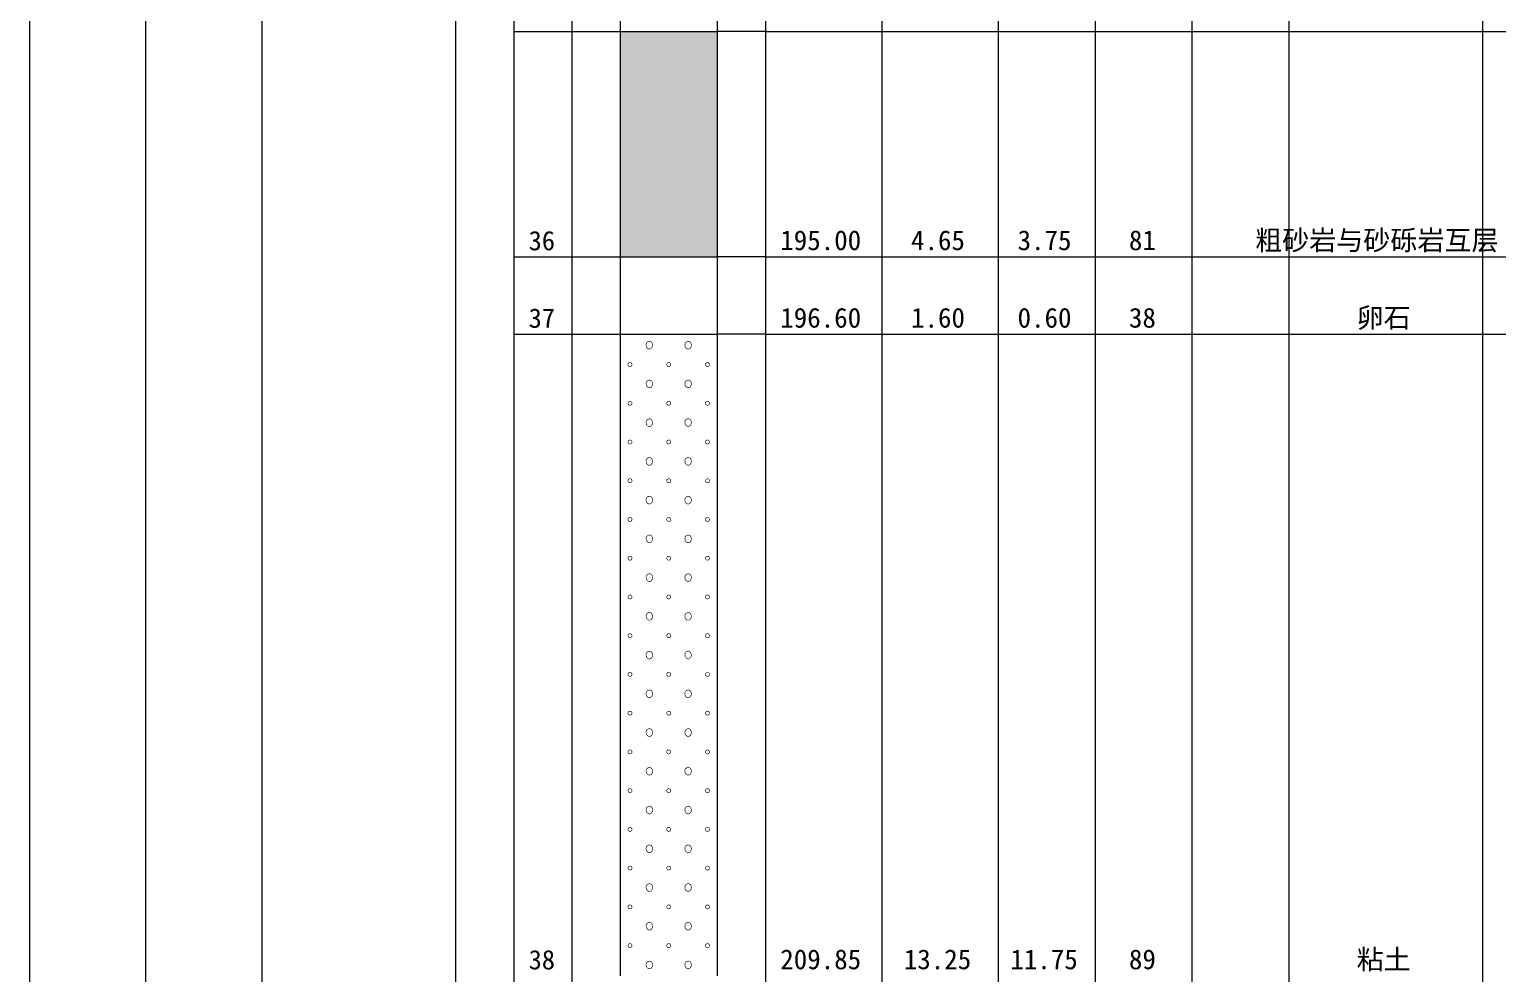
# Model space of a CAD drawing. Header units: inches. Extents: x -27 to 109, y -598 to 26.
# Drawn here: x 5.88 to 36.19, y -208.91 to -189.41 of the extents above; entities that cross this region are included whole.
import ezdxf

# ---------------------------------------------------------------- set-up
doc = ezdxf.new("R2010")
doc.units = ezdxf.units.IN
doc.header["$MEASUREMENT"] = 0
doc.layers.get('0').update_dxf_attribs({"lineweight": 0})
doc.styles.add('宋体', font='')
doc.styles.get('宋体').set_extended_font_data('宋体')

# ---------------------------------------------------------------- blocks, each defined once
blk = doc.blocks.new('lr_block_32')
at = {"color": 7, "const_width": 0.0133}
for points in [[(18.748, -195.929), (18.746, -195.912), (18.742, -195.894), (18.735, -195.881), (18.726, -195.868), (18.711, -195.856), (18.682, -195.848), (18.658, -195.856), (18.641, -195.865), (18.629, -195.877), (18.618, -195.894), (18.614, -195.912), (18.615, -195.929), (18.616, -195.946), (18.621, -195.964), (18.631, -195.98), (18.652, -196), (18.672, -196.008), (18.692, -196.008), (18.699, -196.006), (18.717, -195.997), (18.732, -195.98), (18.742, -195.962), (18.746, -195.946), (18.748, -195.929)], [(19.548, -195.929), (19.546, -195.912), (19.542, -195.894), (19.535, -195.881), (19.526, -195.868), (19.511, -195.856), (19.482, -195.848), (19.458, -195.856), (19.441, -195.865), (19.429, -195.877), (19.418, -195.894), (19.414, -195.912), (19.415, -195.929), (19.416, -195.946), (19.421, -195.964), (19.431, -195.98), (19.452, -196), (19.472, -196.008), (19.492, -196.008), (19.499, -196.006), (19.517, -195.997), (19.532, -195.98), (19.542, -195.962), (19.546, -195.946), (19.548, -195.929)], [(18.323, -196.329), (18.321, -196.318), (18.317, -196.308), (18.311, -196.3), (18.302, -196.293), (18.292, -196.289), (18.282, -196.288), (18.271, -196.289), (18.261, -196.293), (18.253, -196.3), (18.246, -196.308), (18.242, -196.318), (18.241, -196.329), (18.242, -196.339), (18.246, -196.349), (18.253, -196.358), (18.261, -196.364), (18.271, -196.368), (18.282, -196.37), (18.292, -196.368), (18.302, -196.364), (18.311, -196.358), (18.317, -196.349), (18.321, -196.339), (18.323, -196.329)], [(19.123, -196.329), (19.121, -196.318), (19.117, -196.308), (19.111, -196.3), (19.102, -196.293), (19.092, -196.289), (19.082, -196.288), (19.071, -196.289), (19.061, -196.293), (19.053, -196.3), (19.046, -196.308), (19.042, -196.318), (19.041, -196.329), (19.042, -196.339), (19.046, -196.349), (19.053, -196.358), (19.061, -196.364), (19.071, -196.368), (19.082, -196.37), (19.092, -196.368), (19.102, -196.364), (19.111, -196.358), (19.117, -196.349), (19.121, -196.339), (19.123, -196.329)], [(19.923, -196.329), (19.921, -196.318), (19.917, -196.308), (19.911, -196.3), (19.902, -196.293), (19.892, -196.289), (19.882, -196.288), (19.871, -196.289), (19.861, -196.293), (19.853, -196.3), (19.846, -196.308), (19.842, -196.318), (19.841, -196.329), (19.842, -196.339), (19.846, -196.349), (19.853, -196.358), (19.861, -196.364), (19.871, -196.368), (19.882, -196.37), (19.892, -196.368), (19.902, -196.364), (19.911, -196.358), (19.917, -196.349), (19.921, -196.339), (19.923, -196.329)], [(18.748, -196.729), (18.746, -196.712), (18.742, -196.694), (18.735, -196.681), (18.726, -196.668), (18.711, -196.656), (18.682, -196.648), (18.658, -196.656), (18.641, -196.665), (18.629, -196.677), (18.618, -196.694), (18.614, -196.712), (18.615, -196.729), (18.616, -196.746), (18.621, -196.764), (18.631, -196.78), (18.652, -196.8), (18.672, -196.808), (18.692, -196.808), (18.699, -196.806), (18.717, -196.797), (18.732, -196.78), (18.742, -196.762), (18.746, -196.746), (18.748, -196.729)], [(19.548, -196.729), (19.546, -196.712), (19.542, -196.694), (19.535, -196.681), (19.526, -196.668), (19.511, -196.656), (19.482, -196.648), (19.458, -196.656), (19.441, -196.665), (19.429, -196.677), (19.418, -196.694), (19.414, -196.712), (19.415, -196.729), (19.416, -196.746), (19.421, -196.764), (19.431, -196.78), (19.452, -196.8), (19.472, -196.808), (19.492, -196.808), (19.499, -196.806), (19.517, -196.797), (19.532, -196.78), (19.542, -196.762), (19.546, -196.746), (19.548, -196.729)], [(18.323, -197.129), (18.321, -197.118), (18.317, -197.108), (18.311, -197.1), (18.302, -197.093), (18.292, -197.089), (18.282, -197.088), (18.271, -197.089), (18.261, -197.093), (18.253, -197.1), (18.246, -197.108), (18.242, -197.118), (18.241, -197.129), (18.242, -197.139), (18.246, -197.149), (18.253, -197.158), (18.261, -197.164), (18.271, -197.168), (18.282, -197.17), (18.292, -197.168), (18.302, -197.164), (18.311, -197.158), (18.317, -197.149), (18.321, -197.139), (18.323, -197.129)], [(19.123, -197.129), (19.121, -197.118), (19.117, -197.108), (19.111, -197.1), (19.102, -197.093), (19.092, -197.089), (19.082, -197.088), (19.071, -197.089), (19.061, -197.093), (19.053, -197.1), (19.046, -197.108), (19.042, -197.118), (19.041, -197.129), (19.042, -197.139), (19.046, -197.149), (19.053, -197.158), (19.061, -197.164), (19.071, -197.168), (19.082, -197.17), (19.092, -197.168), (19.102, -197.164), (19.111, -197.158), (19.117, -197.149), (19.121, -197.139), (19.123, -197.129)], [(19.923, -197.129), (19.921, -197.118), (19.917, -197.108), (19.911, -197.1), (19.902, -197.093), (19.892, -197.089), (19.882, -197.088), (19.871, -197.089), (19.861, -197.093), (19.853, -197.1), (19.846, -197.108), (19.842, -197.118), (19.841, -197.129), (19.842, -197.139), (19.846, -197.149), (19.853, -197.158), (19.861, -197.164), (19.871, -197.168), (19.882, -197.17), (19.892, -197.168), (19.902, -197.164), (19.911, -197.158), (19.917, -197.149), (19.921, -197.139), (19.923, -197.129)], [(18.748, -197.529), (18.746, -197.512), (18.742, -197.494), (18.735, -197.481), (18.726, -197.468), (18.711, -197.456), (18.682, -197.448), (18.658, -197.456), (18.641, -197.465), (18.629, -197.477), (18.618, -197.494), (18.614, -197.512), (18.615, -197.529), (18.616, -197.546), (18.621, -197.564), (18.631, -197.58), (18.652, -197.6), (18.672, -197.608), (18.692, -197.608), (18.699, -197.606), (18.717, -197.597), (18.732, -197.58), (18.742, -197.562), (18.746, -197.546), (18.748, -197.529)], [(19.548, -197.529), (19.546, -197.512), (19.542, -197.494), (19.535, -197.481), (19.526, -197.468), (19.511, -197.456), (19.482, -197.448), (19.458, -197.456), (19.441, -197.465), (19.429, -197.477), (19.418, -197.494), (19.414, -197.512), (19.415, -197.529), (19.416, -197.546), (19.421, -197.564), (19.431, -197.58), (19.452, -197.6), (19.472, -197.608), (19.492, -197.608), (19.499, -197.606), (19.517, -197.597), (19.532, -197.58), (19.542, -197.562), (19.546, -197.546), (19.548, -197.529)], [(18.323, -197.929), (18.321, -197.918), (18.317, -197.908), (18.311, -197.9), (18.302, -197.893), (18.292, -197.889), (18.282, -197.888), (18.271, -197.889), (18.261, -197.893), (18.253, -197.9), (18.246, -197.908), (18.242, -197.918), (18.241, -197.929), (18.242, -197.939), (18.246, -197.949), (18.253, -197.958), (18.261, -197.964), (18.271, -197.968), (18.282, -197.97), (18.292, -197.968), (18.302, -197.964), (18.311, -197.958), (18.317, -197.949), (18.321, -197.939), (18.323, -197.929)], [(19.123, -197.929), (19.121, -197.918), (19.117, -197.908), (19.111, -197.9), (19.102, -197.893), (19.092, -197.889), (19.082, -197.888), (19.071, -197.889), (19.061, -197.893), (19.053, -197.9), (19.046, -197.908), (19.042, -197.918), (19.041, -197.929), (19.042, -197.939), (19.046, -197.949), (19.053, -197.958), (19.061, -197.964), (19.071, -197.968), (19.082, -197.97), (19.092, -197.968), (19.102, -197.964), (19.111, -197.958), (19.117, -197.949), (19.121, -197.939), (19.123, -197.929)], [(19.923, -197.929), (19.921, -197.918), (19.917, -197.908), (19.911, -197.9), (19.902, -197.893), (19.892, -197.889), (19.882, -197.888), (19.871, -197.889), (19.861, -197.893), (19.853, -197.9), (19.846, -197.908), (19.842, -197.918), (19.841, -197.929), (19.842, -197.939), (19.846, -197.949), (19.853, -197.958), (19.861, -197.964), (19.871, -197.968), (19.882, -197.97), (19.892, -197.968), (19.902, -197.964), (19.911, -197.958), (19.917, -197.949), (19.921, -197.939), (19.923, -197.929)], [(18.748, -198.329), (18.746, -198.312), (18.742, -198.294), (18.735, -198.281), (18.726, -198.268), (18.711, -198.256), (18.682, -198.248), (18.658, -198.256), (18.641, -198.265), (18.629, -198.277), (18.618, -198.294), (18.614, -198.312), (18.615, -198.329), (18.616, -198.346), (18.621, -198.364), (18.631, -198.38), (18.652, -198.4), (18.672, -198.408), (18.692, -198.408), (18.699, -198.406), (18.717, -198.397), (18.732, -198.38), (18.742, -198.362), (18.746, -198.346), (18.748, -198.329)], [(19.548, -198.329), (19.546, -198.312), (19.542, -198.294), (19.535, -198.281), (19.526, -198.268), (19.511, -198.256), (19.482, -198.248), (19.458, -198.256), (19.441, -198.265), (19.429, -198.277), (19.418, -198.294), (19.414, -198.312), (19.415, -198.329), (19.416, -198.346), (19.421, -198.364), (19.431, -198.38), (19.452, -198.4), (19.472, -198.408), (19.492, -198.408), (19.499, -198.406), (19.517, -198.397), (19.532, -198.38), (19.542, -198.362), (19.546, -198.346), (19.548, -198.329)], [(18.323, -198.729), (18.321, -198.718), (18.317, -198.708), (18.311, -198.7), (18.302, -198.693), (18.292, -198.689), (18.282, -198.688), (18.271, -198.689), (18.261, -198.693), (18.253, -198.7), (18.246, -198.708), (18.242, -198.718), (18.241, -198.729), (18.242, -198.739), (18.246, -198.749), (18.253, -198.758), (18.261, -198.764), (18.271, -198.768), (18.282, -198.77), (18.292, -198.768), (18.302, -198.764), (18.311, -198.758), (18.317, -198.749), (18.321, -198.739), (18.323, -198.729)], [(19.123, -198.729), (19.121, -198.718), (19.117, -198.708), (19.111, -198.7), (19.102, -198.693), (19.092, -198.689), (19.082, -198.688), (19.071, -198.689), (19.061, -198.693), (19.053, -198.7), (19.046, -198.708), (19.042, -198.718), (19.041, -198.729), (19.042, -198.739), (19.046, -198.749), (19.053, -198.758), (19.061, -198.764), (19.071, -198.768), (19.082, -198.77), (19.092, -198.768), (19.102, -198.764), (19.111, -198.758), (19.117, -198.749), (19.121, -198.739), (19.123, -198.729)], [(19.923, -198.729), (19.921, -198.718), (19.917, -198.708), (19.911, -198.7), (19.902, -198.693), (19.892, -198.689), (19.882, -198.688), (19.871, -198.689), (19.861, -198.693), (19.853, -198.7), (19.846, -198.708), (19.842, -198.718), (19.841, -198.729), (19.842, -198.739), (19.846, -198.749), (19.853, -198.758), (19.861, -198.764), (19.871, -198.768), (19.882, -198.77), (19.892, -198.768), (19.902, -198.764), (19.911, -198.758), (19.917, -198.749), (19.921, -198.739), (19.923, -198.729)], [(18.748, -199.129), (18.746, -199.112), (18.742, -199.094), (18.735, -199.081), (18.726, -199.068), (18.711, -199.056), (18.682, -199.048), (18.658, -199.056), (18.641, -199.065), (18.629, -199.077), (18.618, -199.094), (18.614, -199.112), (18.615, -199.129), (18.616, -199.146), (18.621, -199.164), (18.631, -199.18), (18.652, -199.2), (18.672, -199.208), (18.692, -199.208), (18.699, -199.206), (18.717, -199.197), (18.732, -199.18), (18.742, -199.162), (18.746, -199.146), (18.748, -199.129)], [(19.548, -199.129), (19.546, -199.112), (19.542, -199.094), (19.535, -199.081), (19.526, -199.068), (19.511, -199.056), (19.482, -199.048), (19.458, -199.056), (19.441, -199.065), (19.429, -199.077), (19.418, -199.094), (19.414, -199.112), (19.415, -199.129), (19.416, -199.146), (19.421, -199.164), (19.431, -199.18), (19.452, -199.2), (19.472, -199.208), (19.492, -199.208), (19.499, -199.206), (19.517, -199.197), (19.532, -199.18), (19.542, -199.162), (19.546, -199.146), (19.548, -199.129)], [(18.323, -199.529), (18.321, -199.518), (18.317, -199.508), (18.311, -199.5), (18.302, -199.493), (18.292, -199.489), (18.282, -199.488), (18.271, -199.489), (18.261, -199.493), (18.253, -199.5), (18.246, -199.508), (18.242, -199.518), (18.241, -199.529), (18.242, -199.539), (18.246, -199.549), (18.253, -199.558), (18.261, -199.564), (18.271, -199.568), (18.282, -199.57), (18.292, -199.568), (18.302, -199.564), (18.311, -199.558), (18.317, -199.549), (18.321, -199.539), (18.323, -199.529)], [(19.123, -199.529), (19.121, -199.518), (19.117, -199.508), (19.111, -199.5), (19.102, -199.493), (19.092, -199.489), (19.082, -199.488), (19.071, -199.489), (19.061, -199.493), (19.053, -199.5), (19.046, -199.508), (19.042, -199.518), (19.041, -199.529), (19.042, -199.539), (19.046, -199.549), (19.053, -199.558), (19.061, -199.564), (19.071, -199.568), (19.082, -199.57), (19.092, -199.568), (19.102, -199.564), (19.111, -199.558), (19.117, -199.549), (19.121, -199.539), (19.123, -199.529)], [(19.923, -199.529), (19.921, -199.518), (19.917, -199.508), (19.911, -199.5), (19.902, -199.493), (19.892, -199.489), (19.882, -199.488), (19.871, -199.489), (19.861, -199.493), (19.853, -199.5), (19.846, -199.508), (19.842, -199.518), (19.841, -199.529), (19.842, -199.539), (19.846, -199.549), (19.853, -199.558), (19.861, -199.564), (19.871, -199.568), (19.882, -199.57), (19.892, -199.568), (19.902, -199.564), (19.911, -199.558), (19.917, -199.549), (19.921, -199.539), (19.923, -199.529)], [(18.748, -199.929), (18.746, -199.912), (18.742, -199.894), (18.735, -199.881), (18.726, -199.868), (18.711, -199.856), (18.682, -199.848), (18.658, -199.856), (18.641, -199.865), (18.629, -199.877), (18.618, -199.894), (18.614, -199.912), (18.615, -199.929), (18.616, -199.946), (18.621, -199.964), (18.631, -199.98), (18.652, -200), (18.672, -200.008), (18.692, -200.008), (18.699, -200.006), (18.717, -199.997), (18.732, -199.98), (18.742, -199.962), (18.746, -199.946), (18.748, -199.929)], [(19.548, -199.929), (19.546, -199.912), (19.542, -199.894), (19.535, -199.881), (19.526, -199.868), (19.511, -199.856), (19.482, -199.848), (19.458, -199.856), (19.441, -199.865), (19.429, -199.877), (19.418, -199.894), (19.414, -199.912), (19.415, -199.929), (19.416, -199.946), (19.421, -199.964), (19.431, -199.98), (19.452, -200), (19.472, -200.008), (19.492, -200.008), (19.499, -200.006), (19.517, -199.997), (19.532, -199.98), (19.542, -199.962), (19.546, -199.946), (19.548, -199.929)], [(18.323, -200.329), (18.321, -200.318), (18.317, -200.308), (18.311, -200.3), (18.302, -200.293), (18.292, -200.289), (18.282, -200.288), (18.271, -200.289), (18.261, -200.293), (18.253, -200.3), (18.246, -200.308), (18.242, -200.318), (18.241, -200.329), (18.242, -200.339), (18.246, -200.349), (18.253, -200.358), (18.261, -200.364), (18.271, -200.368), (18.282, -200.37), (18.292, -200.368), (18.302, -200.364), (18.311, -200.358), (18.317, -200.349), (18.321, -200.339), (18.323, -200.329)], [(19.123, -200.329), (19.121, -200.318), (19.117, -200.308), (19.111, -200.3), (19.102, -200.293), (19.092, -200.289), (19.082, -200.288), (19.071, -200.289), (19.061, -200.293), (19.053, -200.3), (19.046, -200.308), (19.042, -200.318), (19.041, -200.329), (19.042, -200.339), (19.046, -200.349), (19.053, -200.358), (19.061, -200.364), (19.071, -200.368), (19.082, -200.37), (19.092, -200.368), (19.102, -200.364), (19.111, -200.358), (19.117, -200.349), (19.121, -200.339), (19.123, -200.329)], [(19.923, -200.329), (19.921, -200.318), (19.917, -200.308), (19.911, -200.3), (19.902, -200.293), (19.892, -200.289), (19.882, -200.288), (19.871, -200.289), (19.861, -200.293), (19.853, -200.3), (19.846, -200.308), (19.842, -200.318), (19.841, -200.329), (19.842, -200.339), (19.846, -200.349), (19.853, -200.358), (19.861, -200.364), (19.871, -200.368), (19.882, -200.37), (19.892, -200.368), (19.902, -200.364), (19.911, -200.358), (19.917, -200.349), (19.921, -200.339), (19.923, -200.329)], [(18.748, -200.729), (18.746, -200.712), (18.742, -200.694), (18.735, -200.681), (18.726, -200.668), (18.711, -200.656), (18.682, -200.648), (18.658, -200.656), (18.641, -200.665), (18.629, -200.677), (18.618, -200.694), (18.614, -200.712), (18.615, -200.729), (18.616, -200.746), (18.621, -200.764), (18.631, -200.78), (18.652, -200.8), (18.672, -200.808), (18.692, -200.808), (18.699, -200.806), (18.717, -200.797), (18.732, -200.78), (18.742, -200.762), (18.746, -200.746), (18.748, -200.729)], [(19.548, -200.729), (19.546, -200.712), (19.542, -200.694), (19.535, -200.681), (19.526, -200.668), (19.511, -200.656), (19.482, -200.648), (19.458, -200.656), (19.441, -200.665), (19.429, -200.677), (19.418, -200.694), (19.414, -200.712), (19.415, -200.729), (19.416, -200.746), (19.421, -200.764), (19.431, -200.78), (19.452, -200.8), (19.472, -200.808), (19.492, -200.808), (19.499, -200.806), (19.517, -200.797), (19.532, -200.78), (19.542, -200.762), (19.546, -200.746), (19.548, -200.729)], [(18.323, -201.129), (18.321, -201.118), (18.317, -201.108), (18.311, -201.1), (18.302, -201.093), (18.292, -201.089), (18.282, -201.088), (18.271, -201.089), (18.261, -201.093), (18.253, -201.1), (18.246, -201.108), (18.242, -201.118), (18.241, -201.129), (18.242, -201.139), (18.246, -201.149), (18.253, -201.158), (18.261, -201.164), (18.271, -201.168), (18.282, -201.17), (18.292, -201.168), (18.302, -201.164), (18.311, -201.158), (18.317, -201.149), (18.321, -201.139), (18.323, -201.129)], [(19.123, -201.129), (19.121, -201.118), (19.117, -201.108), (19.111, -201.1), (19.102, -201.093), (19.092, -201.089), (19.082, -201.088), (19.071, -201.089), (19.061, -201.093), (19.053, -201.1), (19.046, -201.108), (19.042, -201.118), (19.041, -201.129), (19.042, -201.139), (19.046, -201.149), (19.053, -201.158), (19.061, -201.164), (19.071, -201.168), (19.082, -201.17), (19.092, -201.168), (19.102, -201.164), (19.111, -201.158), (19.117, -201.149), (19.121, -201.139), (19.123, -201.129)], [(19.923, -201.129), (19.921, -201.118), (19.917, -201.108), (19.911, -201.1), (19.902, -201.093), (19.892, -201.089), (19.882, -201.088), (19.871, -201.089), (19.861, -201.093), (19.853, -201.1), (19.846, -201.108), (19.842, -201.118), (19.841, -201.129), (19.842, -201.139), (19.846, -201.149), (19.853, -201.158), (19.861, -201.164), (19.871, -201.168), (19.882, -201.17), (19.892, -201.168), (19.902, -201.164), (19.911, -201.158), (19.917, -201.149), (19.921, -201.139), (19.923, -201.129)], [(18.748, -201.529), (18.746, -201.512), (18.742, -201.494), (18.735, -201.481), (18.726, -201.468), (18.711, -201.456), (18.682, -201.448), (18.658, -201.456), (18.641, -201.465), (18.629, -201.477), (18.618, -201.494), (18.614, -201.512), (18.615, -201.529), (18.616, -201.546), (18.621, -201.564), (18.631, -201.58), (18.652, -201.6), (18.672, -201.608), (18.692, -201.608), (18.699, -201.606), (18.717, -201.597), (18.732, -201.58), (18.742, -201.562), (18.746, -201.546), (18.748, -201.529)], [(19.548, -201.529), (19.546, -201.512), (19.542, -201.494), (19.535, -201.481), (19.526, -201.468), (19.511, -201.456), (19.482, -201.448), (19.458, -201.456), (19.441, -201.465), (19.429, -201.477), (19.418, -201.494), (19.414, -201.512), (19.415, -201.529), (19.416, -201.546), (19.421, -201.564), (19.431, -201.58), (19.452, -201.6), (19.472, -201.608), (19.492, -201.608), (19.499, -201.606), (19.517, -201.597), (19.532, -201.58), (19.542, -201.562), (19.546, -201.546), (19.548, -201.529)], [(18.323, -201.929), (18.321, -201.918), (18.317, -201.908), (18.311, -201.9), (18.302, -201.893), (18.292, -201.889), (18.282, -201.888), (18.271, -201.889), (18.261, -201.893), (18.253, -201.9), (18.246, -201.908), (18.242, -201.918), (18.241, -201.929), (18.242, -201.939), (18.246, -201.949), (18.253, -201.958), (18.261, -201.964), (18.271, -201.968), (18.282, -201.97), (18.292, -201.968), (18.302, -201.964), (18.311, -201.958), (18.317, -201.949), (18.321, -201.939), (18.323, -201.929)], [(19.123, -201.929), (19.121, -201.918), (19.117, -201.908), (19.111, -201.9), (19.102, -201.893), (19.092, -201.889), (19.082, -201.888), (19.071, -201.889), (19.061, -201.893), (19.053, -201.9), (19.046, -201.908), (19.042, -201.918), (19.041, -201.929), (19.042, -201.939), (19.046, -201.949), (19.053, -201.958), (19.061, -201.964), (19.071, -201.968), (19.082, -201.97), (19.092, -201.968), (19.102, -201.964), (19.111, -201.958), (19.117, -201.949), (19.121, -201.939), (19.123, -201.929)], [(19.923, -201.929), (19.921, -201.918), (19.917, -201.908), (19.911, -201.9), (19.902, -201.893), (19.892, -201.889), (19.882, -201.888), (19.871, -201.889), (19.861, -201.893), (19.853, -201.9), (19.846, -201.908), (19.842, -201.918), (19.841, -201.929), (19.842, -201.939), (19.846, -201.949), (19.853, -201.958), (19.861, -201.964), (19.871, -201.968), (19.882, -201.97), (19.892, -201.968), (19.902, -201.964), (19.911, -201.958), (19.917, -201.949), (19.921, -201.939), (19.923, -201.929)], [(18.748, -202.329), (18.746, -202.312), (18.742, -202.294), (18.735, -202.281), (18.726, -202.268), (18.711, -202.256), (18.682, -202.248), (18.658, -202.256), (18.641, -202.265), (18.629, -202.277), (18.618, -202.294), (18.614, -202.312), (18.615, -202.329), (18.616, -202.346), (18.621, -202.364), (18.631, -202.38), (18.652, -202.4), (18.672, -202.408), (18.692, -202.408), (18.699, -202.406), (18.717, -202.397), (18.732, -202.38), (18.742, -202.362), (18.746, -202.346), (18.748, -202.329)], [(19.548, -202.329), (19.546, -202.312), (19.542, -202.294), (19.535, -202.281), (19.526, -202.268), (19.511, -202.256), (19.482, -202.248), (19.458, -202.256), (19.441, -202.265), (19.429, -202.277), (19.418, -202.294), (19.414, -202.312), (19.415, -202.329), (19.416, -202.346), (19.421, -202.364), (19.431, -202.38), (19.452, -202.4), (19.472, -202.408), (19.492, -202.408), (19.499, -202.406), (19.517, -202.397), (19.532, -202.38), (19.542, -202.362), (19.546, -202.346), (19.548, -202.329)], [(18.323, -202.729), (18.321, -202.718), (18.317, -202.708), (18.311, -202.7), (18.302, -202.693), (18.292, -202.689), (18.282, -202.688), (18.271, -202.689), (18.261, -202.693), (18.253, -202.7), (18.246, -202.708), (18.242, -202.718), (18.241, -202.729), (18.242, -202.739), (18.246, -202.749), (18.253, -202.758), (18.261, -202.764), (18.271, -202.768), (18.282, -202.77), (18.292, -202.768), (18.302, -202.764), (18.311, -202.758), (18.317, -202.749), (18.321, -202.739), (18.323, -202.729)], [(19.123, -202.729), (19.121, -202.718), (19.117, -202.708), (19.111, -202.7), (19.102, -202.693), (19.092, -202.689), (19.082, -202.688), (19.071, -202.689), (19.061, -202.693), (19.053, -202.7), (19.046, -202.708), (19.042, -202.718), (19.041, -202.729), (19.042, -202.739), (19.046, -202.749), (19.053, -202.758), (19.061, -202.764), (19.071, -202.768), (19.082, -202.77), (19.092, -202.768), (19.102, -202.764), (19.111, -202.758), (19.117, -202.749), (19.121, -202.739), (19.123, -202.729)], [(19.923, -202.729), (19.921, -202.718), (19.917, -202.708), (19.911, -202.7), (19.902, -202.693), (19.892, -202.689), (19.882, -202.688), (19.871, -202.689), (19.861, -202.693), (19.853, -202.7), (19.846, -202.708), (19.842, -202.718), (19.841, -202.729), (19.842, -202.739), (19.846, -202.749), (19.853, -202.758), (19.861, -202.764), (19.871, -202.768), (19.882, -202.77), (19.892, -202.768), (19.902, -202.764), (19.911, -202.758), (19.917, -202.749), (19.921, -202.739), (19.923, -202.729)], [(18.748, -203.129), (18.746, -203.112), (18.742, -203.094), (18.735, -203.081), (18.726, -203.068), (18.711, -203.056), (18.682, -203.048), (18.658, -203.056), (18.641, -203.065), (18.629, -203.077), (18.618, -203.094), (18.614, -203.112), (18.615, -203.129), (18.616, -203.146), (18.621, -203.164), (18.631, -203.18), (18.652, -203.2), (18.672, -203.208), (18.692, -203.208), (18.699, -203.206), (18.717, -203.197), (18.732, -203.18), (18.742, -203.162), (18.746, -203.146), (18.748, -203.129)], [(19.548, -203.129), (19.546, -203.112), (19.542, -203.094), (19.535, -203.081), (19.526, -203.068), (19.511, -203.056), (19.482, -203.048), (19.458, -203.056), (19.441, -203.065), (19.429, -203.077), (19.418, -203.094), (19.414, -203.112), (19.415, -203.129), (19.416, -203.146), (19.421, -203.164), (19.431, -203.18), (19.452, -203.2), (19.472, -203.208), (19.492, -203.208), (19.499, -203.206), (19.517, -203.197), (19.532, -203.18), (19.542, -203.162), (19.546, -203.146), (19.548, -203.129)], [(18.323, -203.529), (18.321, -203.518), (18.317, -203.508), (18.311, -203.5), (18.302, -203.493), (18.292, -203.489), (18.282, -203.488), (18.271, -203.489), (18.261, -203.493), (18.253, -203.5), (18.246, -203.508), (18.242, -203.518), (18.241, -203.529), (18.242, -203.539), (18.246, -203.549), (18.253, -203.558), (18.261, -203.564), (18.271, -203.568), (18.282, -203.57), (18.292, -203.568), (18.302, -203.564), (18.311, -203.558), (18.317, -203.549), (18.321, -203.539), (18.323, -203.529)], [(19.123, -203.529), (19.121, -203.518), (19.117, -203.508), (19.111, -203.5), (19.102, -203.493), (19.092, -203.489), (19.082, -203.488), (19.071, -203.489), (19.061, -203.493), (19.053, -203.5), (19.046, -203.508), (19.042, -203.518), (19.041, -203.529), (19.042, -203.539), (19.046, -203.549), (19.053, -203.558), (19.061, -203.564), (19.071, -203.568), (19.082, -203.57), (19.092, -203.568), (19.102, -203.564), (19.111, -203.558), (19.117, -203.549), (19.121, -203.539), (19.123, -203.529)], [(19.923, -203.529), (19.921, -203.518), (19.917, -203.508), (19.911, -203.5), (19.902, -203.493), (19.892, -203.489), (19.882, -203.488), (19.871, -203.489), (19.861, -203.493), (19.853, -203.5), (19.846, -203.508), (19.842, -203.518), (19.841, -203.529), (19.842, -203.539), (19.846, -203.549), (19.853, -203.558), (19.861, -203.564), (19.871, -203.568), (19.882, -203.57), (19.892, -203.568), (19.902, -203.564), (19.911, -203.558), (19.917, -203.549), (19.921, -203.539), (19.923, -203.529)], [(18.748, -203.929), (18.746, -203.912), (18.742, -203.894), (18.735, -203.881), (18.726, -203.868), (18.711, -203.856), (18.682, -203.848), (18.658, -203.856), (18.641, -203.865), (18.629, -203.877), (18.618, -203.894), (18.614, -203.912), (18.615, -203.929), (18.616, -203.946), (18.621, -203.964), (18.631, -203.98), (18.652, -204), (18.672, -204.008), (18.692, -204.008), (18.699, -204.006), (18.717, -203.997), (18.732, -203.98), (18.742, -203.962), (18.746, -203.946), (18.748, -203.929)], [(19.548, -203.929), (19.546, -203.912), (19.542, -203.894), (19.535, -203.881), (19.526, -203.868), (19.511, -203.856), (19.482, -203.848), (19.458, -203.856), (19.441, -203.865), (19.429, -203.877), (19.418, -203.894), (19.414, -203.912), (19.415, -203.929), (19.416, -203.946), (19.421, -203.964), (19.431, -203.98), (19.452, -204), (19.472, -204.008), (19.492, -204.008), (19.499, -204.006), (19.517, -203.997), (19.532, -203.98), (19.542, -203.962), (19.546, -203.946), (19.548, -203.929)], [(18.323, -204.329), (18.321, -204.318), (18.317, -204.308), (18.311, -204.3), (18.302, -204.293), (18.292, -204.289), (18.282, -204.288), (18.271, -204.289), (18.261, -204.293), (18.253, -204.3), (18.246, -204.308), (18.242, -204.318), (18.241, -204.329), (18.242, -204.339), (18.246, -204.349), (18.253, -204.358), (18.261, -204.364), (18.271, -204.368), (18.282, -204.37), (18.292, -204.368), (18.302, -204.364), (18.311, -204.358), (18.317, -204.349), (18.321, -204.339), (18.323, -204.329)], [(19.123, -204.329), (19.121, -204.318), (19.117, -204.308), (19.111, -204.3), (19.102, -204.293), (19.092, -204.289), (19.082, -204.288), (19.071, -204.289), (19.061, -204.293), (19.053, -204.3), (19.046, -204.308), (19.042, -204.318), (19.041, -204.329), (19.042, -204.339), (19.046, -204.349), (19.053, -204.358), (19.061, -204.364), (19.071, -204.368), (19.082, -204.37), (19.092, -204.368), (19.102, -204.364), (19.111, -204.358), (19.117, -204.349), (19.121, -204.339), (19.123, -204.329)], [(19.923, -204.329), (19.921, -204.318), (19.917, -204.308), (19.911, -204.3), (19.902, -204.293), (19.892, -204.289), (19.882, -204.288), (19.871, -204.289), (19.861, -204.293), (19.853, -204.3), (19.846, -204.308), (19.842, -204.318), (19.841, -204.329), (19.842, -204.339), (19.846, -204.349), (19.853, -204.358), (19.861, -204.364), (19.871, -204.368), (19.882, -204.37), (19.892, -204.368), (19.902, -204.364), (19.911, -204.358), (19.917, -204.349), (19.921, -204.339), (19.923, -204.329)], [(18.748, -204.729), (18.746, -204.712), (18.742, -204.694), (18.735, -204.681), (18.726, -204.668), (18.711, -204.656), (18.682, -204.648), (18.658, -204.656), (18.641, -204.665), (18.629, -204.677), (18.618, -204.694), (18.614, -204.712), (18.615, -204.729), (18.616, -204.746), (18.621, -204.764), (18.631, -204.78), (18.652, -204.8), (18.672, -204.808), (18.692, -204.808), (18.699, -204.806), (18.717, -204.797), (18.732, -204.78), (18.742, -204.762), (18.746, -204.746), (18.748, -204.729)], [(19.548, -204.729), (19.546, -204.712), (19.542, -204.694), (19.535, -204.681), (19.526, -204.668), (19.511, -204.656), (19.482, -204.648), (19.458, -204.656), (19.441, -204.665), (19.429, -204.677), (19.418, -204.694), (19.414, -204.712), (19.415, -204.729), (19.416, -204.746), (19.421, -204.764), (19.431, -204.78), (19.452, -204.8), (19.472, -204.808), (19.492, -204.808), (19.499, -204.806), (19.517, -204.797), (19.532, -204.78), (19.542, -204.762), (19.546, -204.746), (19.548, -204.729)], [(18.323, -205.129), (18.321, -205.118), (18.317, -205.108), (18.311, -205.1), (18.302, -205.093), (18.292, -205.089), (18.282, -205.088), (18.271, -205.089), (18.261, -205.093), (18.253, -205.1), (18.246, -205.108), (18.242, -205.118), (18.241, -205.129), (18.242, -205.139), (18.246, -205.149), (18.253, -205.158), (18.261, -205.164), (18.271, -205.168), (18.282, -205.17), (18.292, -205.168), (18.302, -205.164), (18.311, -205.158), (18.317, -205.149), (18.321, -205.139), (18.323, -205.129)], [(19.123, -205.129), (19.121, -205.118), (19.117, -205.108), (19.111, -205.1), (19.102, -205.093), (19.092, -205.089), (19.082, -205.088), (19.071, -205.089), (19.061, -205.093), (19.053, -205.1), (19.046, -205.108), (19.042, -205.118), (19.041, -205.129), (19.042, -205.139), (19.046, -205.149), (19.053, -205.158), (19.061, -205.164), (19.071, -205.168), (19.082, -205.17), (19.092, -205.168), (19.102, -205.164), (19.111, -205.158), (19.117, -205.149), (19.121, -205.139), (19.123, -205.129)], [(19.923, -205.129), (19.921, -205.118), (19.917, -205.108), (19.911, -205.1), (19.902, -205.093), (19.892, -205.089), (19.882, -205.088), (19.871, -205.089), (19.861, -205.093), (19.853, -205.1), (19.846, -205.108), (19.842, -205.118), (19.841, -205.129), (19.842, -205.139), (19.846, -205.149), (19.853, -205.158), (19.861, -205.164), (19.871, -205.168), (19.882, -205.17), (19.892, -205.168), (19.902, -205.164), (19.911, -205.158), (19.917, -205.149), (19.921, -205.139), (19.923, -205.129)], [(18.748, -205.529), (18.746, -205.512), (18.742, -205.494), (18.735, -205.481), (18.726, -205.468), (18.711, -205.456), (18.682, -205.448), (18.658, -205.456), (18.641, -205.465), (18.629, -205.477), (18.618, -205.494), (18.614, -205.512), (18.615, -205.529), (18.616, -205.546), (18.621, -205.564), (18.631, -205.58), (18.652, -205.6), (18.672, -205.608), (18.692, -205.608), (18.699, -205.606), (18.717, -205.597), (18.732, -205.58), (18.742, -205.562), (18.746, -205.546), (18.748, -205.529)], [(19.548, -205.529), (19.546, -205.512), (19.542, -205.494), (19.535, -205.481), (19.526, -205.468), (19.511, -205.456), (19.482, -205.448), (19.458, -205.456), (19.441, -205.465), (19.429, -205.477), (19.418, -205.494), (19.414, -205.512), (19.415, -205.529), (19.416, -205.546), (19.421, -205.564), (19.431, -205.58), (19.452, -205.6), (19.472, -205.608), (19.492, -205.608), (19.499, -205.606), (19.517, -205.597), (19.532, -205.58), (19.542, -205.562), (19.546, -205.546), (19.548, -205.529)], [(18.323, -205.929), (18.321, -205.918), (18.317, -205.908), (18.311, -205.9), (18.302, -205.893), (18.292, -205.889), (18.282, -205.888), (18.271, -205.889), (18.261, -205.893), (18.253, -205.9), (18.246, -205.908), (18.242, -205.918), (18.241, -205.929), (18.242, -205.939), (18.246, -205.949), (18.253, -205.958), (18.261, -205.964), (18.271, -205.968), (18.282, -205.97), (18.292, -205.968), (18.302, -205.964), (18.311, -205.958), (18.317, -205.949), (18.321, -205.939), (18.323, -205.929)], [(19.123, -205.929), (19.121, -205.918), (19.117, -205.908), (19.111, -205.9), (19.102, -205.893), (19.092, -205.889), (19.082, -205.888), (19.071, -205.889), (19.061, -205.893), (19.053, -205.9), (19.046, -205.908), (19.042, -205.918), (19.041, -205.929), (19.042, -205.939), (19.046, -205.949), (19.053, -205.958), (19.061, -205.964), (19.071, -205.968), (19.082, -205.97), (19.092, -205.968), (19.102, -205.964), (19.111, -205.958), (19.117, -205.949), (19.121, -205.939), (19.123, -205.929)], [(19.923, -205.929), (19.921, -205.918), (19.917, -205.908), (19.911, -205.9), (19.902, -205.893), (19.892, -205.889), (19.882, -205.888), (19.871, -205.889), (19.861, -205.893), (19.853, -205.9), (19.846, -205.908), (19.842, -205.918), (19.841, -205.929), (19.842, -205.939), (19.846, -205.949), (19.853, -205.958), (19.861, -205.964), (19.871, -205.968), (19.882, -205.97), (19.892, -205.968), (19.902, -205.964), (19.911, -205.958), (19.917, -205.949), (19.921, -205.939), (19.923, -205.929)], [(18.748, -206.329), (18.746, -206.312), (18.742, -206.294), (18.735, -206.281), (18.726, -206.268), (18.711, -206.256), (18.682, -206.248), (18.658, -206.256), (18.641, -206.265), (18.629, -206.277), (18.618, -206.294), (18.614, -206.312), (18.615, -206.329), (18.616, -206.346), (18.621, -206.364), (18.631, -206.38), (18.652, -206.4), (18.672, -206.408), (18.692, -206.408), (18.699, -206.406), (18.717, -206.397), (18.732, -206.38), (18.742, -206.362), (18.746, -206.346), (18.748, -206.329)], [(19.548, -206.329), (19.546, -206.312), (19.542, -206.294), (19.535, -206.281), (19.526, -206.268), (19.511, -206.256), (19.482, -206.248), (19.458, -206.256), (19.441, -206.265), (19.429, -206.277), (19.418, -206.294), (19.414, -206.312), (19.415, -206.329), (19.416, -206.346), (19.421, -206.364), (19.431, -206.38), (19.452, -206.4), (19.472, -206.408), (19.492, -206.408), (19.499, -206.406), (19.517, -206.397), (19.532, -206.38), (19.542, -206.362), (19.546, -206.346), (19.548, -206.329)], [(18.323, -206.729), (18.321, -206.718), (18.317, -206.708), (18.311, -206.7), (18.302, -206.693), (18.292, -206.689), (18.282, -206.688), (18.271, -206.689), (18.261, -206.693), (18.253, -206.7), (18.246, -206.708), (18.242, -206.718), (18.241, -206.729), (18.242, -206.739), (18.246, -206.749), (18.253, -206.758), (18.261, -206.764), (18.271, -206.768), (18.282, -206.77), (18.292, -206.768), (18.302, -206.764), (18.311, -206.758), (18.317, -206.749), (18.321, -206.739), (18.323, -206.729)], [(19.123, -206.729), (19.121, -206.718), (19.117, -206.708), (19.111, -206.7), (19.102, -206.693), (19.092, -206.689), (19.082, -206.688), (19.071, -206.689), (19.061, -206.693), (19.053, -206.7), (19.046, -206.708), (19.042, -206.718), (19.041, -206.729), (19.042, -206.739), (19.046, -206.749), (19.053, -206.758), (19.061, -206.764), (19.071, -206.768), (19.082, -206.77), (19.092, -206.768), (19.102, -206.764), (19.111, -206.758), (19.117, -206.749), (19.121, -206.739), (19.123, -206.729)], [(19.923, -206.729), (19.921, -206.718), (19.917, -206.708), (19.911, -206.7), (19.902, -206.693), (19.892, -206.689), (19.882, -206.688), (19.871, -206.689), (19.861, -206.693), (19.853, -206.7), (19.846, -206.708), (19.842, -206.718), (19.841, -206.729), (19.842, -206.739), (19.846, -206.749), (19.853, -206.758), (19.861, -206.764), (19.871, -206.768), (19.882, -206.77), (19.892, -206.768), (19.902, -206.764), (19.911, -206.758), (19.917, -206.749), (19.921, -206.739), (19.923, -206.729)], [(18.748, -207.129), (18.746, -207.112), (18.742, -207.094), (18.735, -207.081), (18.726, -207.068), (18.711, -207.056), (18.682, -207.048), (18.658, -207.056), (18.641, -207.065), (18.629, -207.077), (18.618, -207.094), (18.614, -207.112), (18.615, -207.129), (18.616, -207.146), (18.621, -207.164), (18.631, -207.18), (18.652, -207.2), (18.672, -207.208), (18.692, -207.208), (18.699, -207.206), (18.717, -207.197), (18.732, -207.18), (18.742, -207.162), (18.746, -207.146), (18.748, -207.129)], [(19.548, -207.129), (19.546, -207.112), (19.542, -207.094), (19.535, -207.081), (19.526, -207.068), (19.511, -207.056), (19.482, -207.048), (19.458, -207.056), (19.441, -207.065), (19.429, -207.077), (19.418, -207.094), (19.414, -207.112), (19.415, -207.129), (19.416, -207.146), (19.421, -207.164), (19.431, -207.18), (19.452, -207.2), (19.472, -207.208), (19.492, -207.208), (19.499, -207.206), (19.517, -207.197), (19.532, -207.18), (19.542, -207.162), (19.546, -207.146), (19.548, -207.129)], [(18.323, -207.529), (18.321, -207.518), (18.317, -207.508), (18.311, -207.5), (18.302, -207.493), (18.292, -207.489), (18.282, -207.488), (18.271, -207.489), (18.261, -207.493), (18.253, -207.5), (18.246, -207.508), (18.242, -207.518), (18.241, -207.529), (18.242, -207.539), (18.246, -207.549), (18.253, -207.558), (18.261, -207.564), (18.271, -207.568), (18.282, -207.57), (18.292, -207.568), (18.302, -207.564), (18.311, -207.558), (18.317, -207.549), (18.321, -207.539), (18.323, -207.529)], [(19.123, -207.529), (19.121, -207.518), (19.117, -207.508), (19.111, -207.5), (19.102, -207.493), (19.092, -207.489), (19.082, -207.488), (19.071, -207.489), (19.061, -207.493), (19.053, -207.5), (19.046, -207.508), (19.042, -207.518), (19.041, -207.529), (19.042, -207.539), (19.046, -207.549), (19.053, -207.558), (19.061, -207.564), (19.071, -207.568), (19.082, -207.57), (19.092, -207.568), (19.102, -207.564), (19.111, -207.558), (19.117, -207.549), (19.121, -207.539), (19.123, -207.529)], [(19.923, -207.529), (19.921, -207.518), (19.917, -207.508), (19.911, -207.5), (19.902, -207.493), (19.892, -207.489), (19.882, -207.488), (19.871, -207.489), (19.861, -207.493), (19.853, -207.5), (19.846, -207.508), (19.842, -207.518), (19.841, -207.529), (19.842, -207.539), (19.846, -207.549), (19.853, -207.558), (19.861, -207.564), (19.871, -207.568), (19.882, -207.57), (19.892, -207.568), (19.902, -207.564), (19.911, -207.558), (19.917, -207.549), (19.921, -207.539), (19.923, -207.529)], [(18.748, -207.929), (18.746, -207.912), (18.742, -207.894), (18.735, -207.881), (18.726, -207.868), (18.711, -207.856), (18.682, -207.848), (18.658, -207.856), (18.641, -207.865), (18.629, -207.877), (18.618, -207.894), (18.614, -207.912), (18.615, -207.929), (18.616, -207.946), (18.621, -207.964), (18.631, -207.98), (18.652, -208), (18.672, -208.008), (18.692, -208.008), (18.699, -208.006), (18.717, -207.997), (18.732, -207.98), (18.742, -207.962), (18.746, -207.946), (18.748, -207.929)], [(19.548, -207.929), (19.546, -207.912), (19.542, -207.894), (19.535, -207.881), (19.526, -207.868), (19.511, -207.856), (19.482, -207.848), (19.458, -207.856), (19.441, -207.865), (19.429, -207.877), (19.418, -207.894), (19.414, -207.912), (19.415, -207.929), (19.416, -207.946), (19.421, -207.964), (19.431, -207.98), (19.452, -208), (19.472, -208.008), (19.492, -208.008), (19.499, -208.006), (19.517, -207.997), (19.532, -207.98), (19.542, -207.962), (19.546, -207.946), (19.548, -207.929)], [(18.323, -208.329), (18.321, -208.318), (18.317, -208.308), (18.311, -208.3), (18.302, -208.293), (18.292, -208.289), (18.282, -208.288), (18.271, -208.289), (18.261, -208.293), (18.253, -208.3), (18.246, -208.308), (18.242, -208.318), (18.241, -208.329), (18.242, -208.339), (18.246, -208.349), (18.253, -208.358), (18.261, -208.364), (18.271, -208.368), (18.282, -208.37), (18.292, -208.368), (18.302, -208.364), (18.311, -208.358), (18.317, -208.349), (18.321, -208.339), (18.323, -208.329)], [(19.123, -208.329), (19.121, -208.318), (19.117, -208.308), (19.111, -208.3), (19.102, -208.293), (19.092, -208.289), (19.082, -208.288), (19.071, -208.289), (19.061, -208.293), (19.053, -208.3), (19.046, -208.308), (19.042, -208.318), (19.041, -208.329), (19.042, -208.339), (19.046, -208.349), (19.053, -208.358), (19.061, -208.364), (19.071, -208.368), (19.082, -208.37), (19.092, -208.368), (19.102, -208.364), (19.111, -208.358), (19.117, -208.349), (19.121, -208.339), (19.123, -208.329)], [(19.923, -208.329), (19.921, -208.318), (19.917, -208.308), (19.911, -208.3), (19.902, -208.293), (19.892, -208.289), (19.882, -208.288), (19.871, -208.289), (19.861, -208.293), (19.853, -208.3), (19.846, -208.308), (19.842, -208.318), (19.841, -208.329), (19.842, -208.339), (19.846, -208.349), (19.853, -208.358), (19.861, -208.364), (19.871, -208.368), (19.882, -208.37), (19.892, -208.368), (19.902, -208.364), (19.911, -208.358), (19.917, -208.349), (19.921, -208.339), (19.923, -208.329)], [(18.748, -208.729), (18.746, -208.712), (18.742, -208.694), (18.735, -208.681), (18.726, -208.668), (18.711, -208.656), (18.682, -208.648), (18.658, -208.656), (18.641, -208.665), (18.629, -208.677), (18.618, -208.694), (18.614, -208.712), (18.615, -208.729), (18.616, -208.746), (18.621, -208.764), (18.631, -208.78), (18.652, -208.8), (18.672, -208.808), (18.692, -208.808), (18.699, -208.806), (18.717, -208.797), (18.732, -208.78), (18.742, -208.762), (18.746, -208.746), (18.748, -208.729)], [(19.548, -208.729), (19.546, -208.712), (19.542, -208.694), (19.535, -208.681), (19.526, -208.668), (19.511, -208.656), (19.482, -208.648), (19.458, -208.656), (19.441, -208.665), (19.429, -208.677), (19.418, -208.694), (19.414, -208.712), (19.415, -208.729), (19.416, -208.746), (19.421, -208.764), (19.431, -208.78), (19.452, -208.8), (19.472, -208.808), (19.492, -208.808), (19.499, -208.806), (19.517, -208.797), (19.532, -208.78), (19.542, -208.762), (19.546, -208.746), (19.548, -208.729)]]:
    blk.add_lwpolyline(points, dxfattribs=at)

msp = doc.modelspace()

# ---------------------------------------------------------------- hatches: boundary and pattern name
at = {"true_color": 0x000000}
msp.add_hatch(color=18, dxfattribs=at).paths.add_polyline_path([(18.082, -194.104), (20.082, -194.104), (20.082, -189.454), (18.082, -189.454)], flags=17)
h = msp.add_hatch()
h.set_pattern_fill('', color=256, style=0, pattern_type=0)
h.set_pattern_definition([])
h.paths.add_polyline_path([(18.082, -194.104), (20.082, -194.104), (20.082, -189.454), (18.082, -189.454)], flags=17)
h = msp.add_hatch(dxfattribs=at)
h.set_pattern_fill('', color=18, style=0, pattern_type=0)
h.set_pattern_definition([])
h.paths.add_polyline_path([(18.082, -195.704), (20.082, -195.704), (20.082, -194.104), (18.082, -194.104)], flags=17)

# ---------------------------------------------------------------- linework, layer by layer
at = {"linetype": 'Continuous', "lineweight": 15}
for p, q in [((5.882, 0.896), (5.882, -567.184)), ((8.282, 0.896), (8.282, -567.184)), ((10.682, 0.896), (10.682, -567.184)), ((14.682, 0.896), (14.682, -567.184)), ((15.882, 0.896), (15.882, -567.184)), ((17.082, 0.896), (17.082, -567.184)), ((21.082, 0.896), (21.082, -567.184)), ((23.482, 0.896), (23.482, -567.184)), ((25.882, 0.896), (25.882, -567.184)), ((27.882, 0.896), (27.882, -567.184)), ((29.882, 0.896), (29.882, -567.184)), ((31.882, 0.896), (31.882, -567.184)), ((35.882, 0.896), (35.882, -567.184)), ((18.082, -187.654), (18.082, -189.454)), ((20.082, -187.654), (20.082, -189.454)), ((15.882, -189.454), (17.082, -189.454)), ((17.082, -189.454), (18.082, -189.454)), ((18.082, -189.454), (20.082, -189.454)), ((18.082, -189.454), (18.082, -194.104)), ((21.082, -189.454), (20.082, -189.454)), ((20.082, -189.454), (20.082, -194.104)), ((21.082, -189.454), (23.482, -189.454)), ((23.482, -189.454), (25.882, -189.454)), ((25.882, -189.454), (27.882, -189.454)), ((27.882, -189.454), (29.882, -189.454)), ((29.882, -189.454), (31.882, -189.454)), ((31.882, -189.454), (35.882, -189.454)), ((35.882, -189.454), (65.882, -189.454)), ((15.882, -194.104), (17.082, -194.104)), ((17.082, -194.104), (18.082, -194.104)), ((18.082, -194.104), (20.082, -194.104)), ((18.082, -194.104), (18.082, -195.704)), ((21.082, -194.104), (20.082, -194.104)), ((20.082, -194.104), (20.082, -195.704)), ((21.082, -194.104), (23.482, -194.104)), ((23.482, -194.104), (25.882, -194.104)), ((25.882, -194.104), (27.882, -194.104)), ((27.882, -194.104), (29.882, -194.104)), ((29.882, -194.104), (31.882, -194.104)), ((31.882, -194.104), (35.882, -194.104)), ((35.882, -194.104), (65.882, -194.104)), ((15.882, -195.704), (17.082, -195.704)), ((17.082, -195.704), (18.082, -195.704)), ((18.082, -195.704), (20.082, -195.704)), ((18.082, -195.704), (18.082, -208.954)), ((21.082, -195.704), (20.082, -195.704)), ((20.082, -195.704), (20.082, -208.954)), ((21.082, -195.704), (23.482, -195.704)), ((23.482, -195.704), (25.882, -195.704)), ((25.882, -195.704), (27.882, -195.704)), ((27.882, -195.704), (29.882, -195.704)), ((29.882, -195.704), (31.882, -195.704)), ((31.882, -195.704), (35.882, -195.704)), ((35.882, -195.704), (65.882, -195.704))]:
    msp.add_line(p, q, dxfattribs=at)

# ---------------------------------------------------------------- block references
at = {"color": 7}
msp.add_blockref('lr_block_32', (0, 0), dxfattribs=at)

# ---------------------------------------------------------------- texts
at = {"style": '宋体'}
for s, height, p in [('36', 0.4, (16.189, -193.97)), ('195.00', 0.4092, (21.384, -193.967)), ('4.65', 0.4092, (24.083, -193.967)), ('3.75', 0.4092, (26.283, -193.967)), ('81', 0.4092, (28.582, -193.967)), ('粗砂岩与砂砾岩互层', 0.4092, (31.188, -193.967)), ('37', 0.4, (16.189, -195.57)), ('196.60', 0.4092, (21.384, -195.567)), ('1.60', 0.4092, (24.083, -195.567)), ('0.60', 0.4092, (26.283, -195.567)), ('38', 0.4092, (28.582, -195.567)), ('卵石', 0.4092, (33.283, -195.567)), ('38', 0.4, (16.189, -208.82)), ('209.85', 0.4092, (21.384, -208.817)), ('13.25', 0.4092, (23.934, -208.817)), ('11.75', 0.4092, (26.134, -208.817)), ('89', 0.4092, (28.582, -208.817)), ('粘土', 0.4092, (33.283, -208.817))]:
    msp.add_text(s, height=height, dxfattribs=at).set_placement(p)

doc.saveas('drawing.dxf')
